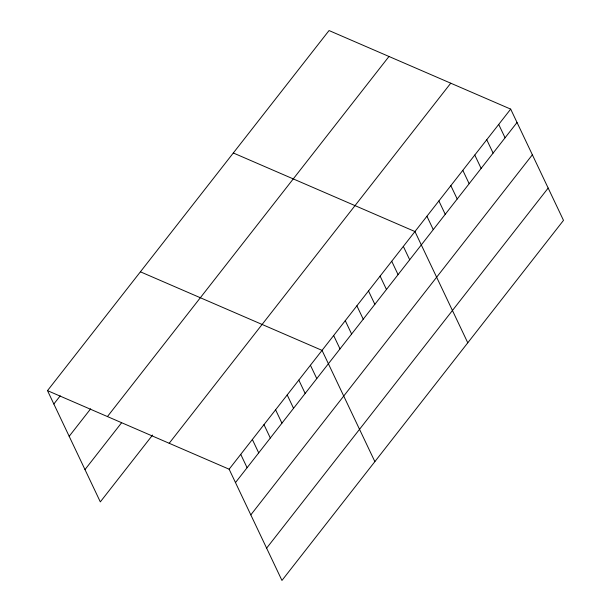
<?xml version="1.0" encoding="UTF-8"?>
<svg xmlns="http://www.w3.org/2000/svg" width="611" height="611" viewBox="0 0 611 611"><rect width="100%" height="100%" fill="white"/><g stroke="black" fill="none" stroke-linecap="round" stroke-linejoin="round"><path stroke-width="0.92" d="M47.498 390.635L329.046 30.55L510.681 109.117L563.502 220.365L281.954 580.45L229.133 469.21L47.498 390.635L100.319 501.883L152.582 435.04M53.844 404.001L60.229 395.836M69.18 436.3L90.665 408.82M107.437 416.565L388.986 56.479M84.982 469.584L121.566 422.789M169.194 443.281L450.742 83.195M229.133 469.21L510.681 109.117M235.479 482.575L517.028 122.49M250.815 514.874L532.364 154.789M266.617 548.151L548.166 188.066M233.318 152.979L414.953 231.546L467.774 342.794M140.408 271.811L322.043 350.378L374.864 461.618M498.713 124.423L505.06 137.788M486.753 139.728L493.1 153.094M474.785 155.034L481.132 168.399M462.817 170.332L469.164 183.705M450.849 185.637L457.196 199.003M438.889 200.943L445.236 214.308M426.921 216.248L433.268 229.614M403.344 246.401L409.691 259.774M391.727 261.256L398.074 274.622M380.111 276.111L386.458 289.477M368.502 290.966L374.849 304.331M356.885 305.821L363.232 319.186M345.268 320.668L351.615 334.041M333.659 335.523L340.006 348.889M310.426 365.233L316.773 378.599M298.817 380.088L305.164 393.453M287.201 394.935L293.547 408.308M275.584 409.79L281.931 423.163M263.975 424.645L270.322 438.011M252.358 439.5L258.705 452.866M240.742 454.355L247.096 467.721"/></g></svg>
